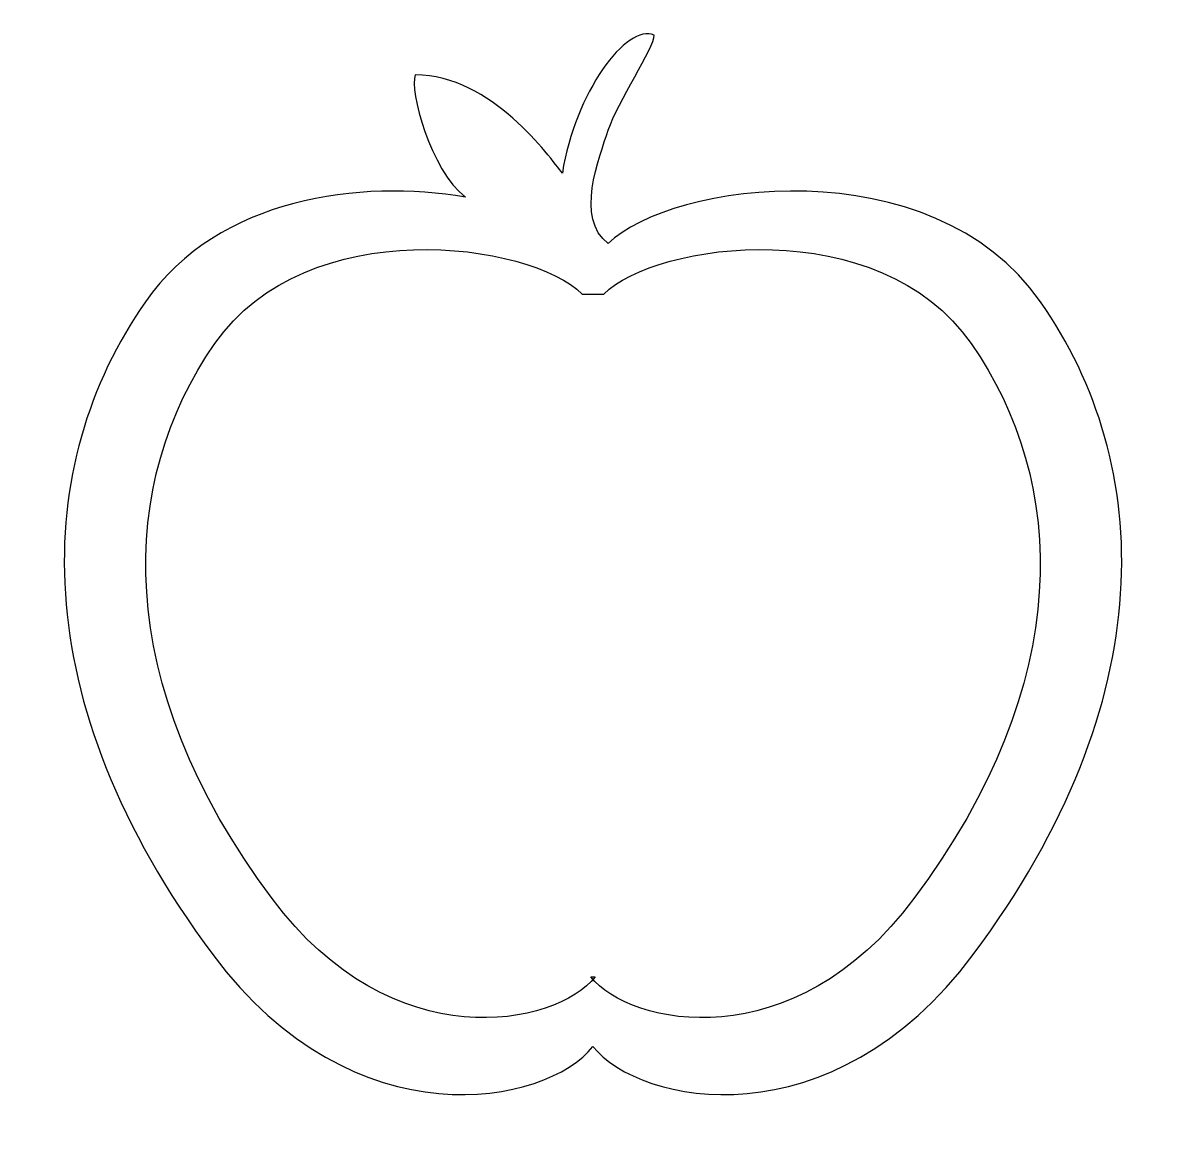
# Model space of a CAD drawing. Header units: centimetres. Extents: x -9.1 to 9.1, y -9.3 to 8.6.
import ezdxf

# ---------------------------------------------------------------- set-up
doc = ezdxf.new("R2010")
doc.units = ezdxf.units.CM
doc.header["$MEASUREMENT"] = 0
doc.layers.add('Camada 1', color=7, linetype='Continuous')

msp = doc.modelspace()

# ---------------------------------------------------------------- linework, layer by layer
at = {"layer": 'Camada 1'}
for points, knots in [([(0.24465, 5.11826), (1.22319, 6.0968), (5.4099, 6.6725), (7.14369, 4.18867), (7.14369, 4.18867), (8.95389, 1.59538), (9.10079, -2.1721), (6.06718, -6.23303), (6.06718, -6.23303), (3.8065, -9.25933), (0.73392, -8.63063), (-0.00001, -7.70089), (-0.00001, -7.70089), (-0.73391, -8.63066), (-3.80649, -9.25934), (-6.0672, -6.23303), (-6.0672, -6.23303), (-9.10075, -2.1721), (-8.95386, 1.59538), (-7.14366, 4.18867), (-7.14366, 4.18867), (-5.97711, 5.85986), (-3.70011, 6.14598), (-2.03699, 5.85639), (-2.03699, 5.85639), (-2.59309, 6.29266), (-2.93546, 7.56462), (-2.83773, 7.80928), (-2.83773, 7.80928), (-1.61456, 7.80928), (-0.68516, 6.48816), (-0.48929, 6.24353), (-0.48929, 6.24353), (-0.29342, 7.51588), (0.53803, 8.64113), (0.97854, 8.44547), (0.97854, 8.44547), (0.97854, 8.24978), (0.39135, 7.36917), (0.24464, 6.92867), (0.24464, 6.92867), (0.09793, 6.48817), (-0.29359, 5.50979), (0.24465, 5.11826)], [0, 0, 0, 0, 0.08333333, 0.08333333, 0.08333333, 0.08333333, 0.16666667, 0.16666667, 0.16666667, 0.16666667, 0.25, 0.25, 0.25, 0.25, 0.33333333, 0.33333333, 0.33333333, 0.33333333, 0.41666667, 0.41666667, 0.41666667, 0.41666667, 0.5, 0.5, 0.5, 0.5, 0.58333333, 0.58333333, 0.58333333, 0.58333333, 0.66666667, 0.66666667, 0.66666667, 0.66666667, 0.75, 0.75, 0.75, 0.75, 0.83333333, 0.83333333, 0.83333333, 0.83333333, 1, 1, 1, 1]), ([(-0.17146, 4.31059), (-1.00352, 5.14263), (-4.56286, 5.6321), (-6.03685, 3.52023), (-6.03685, 3.52023), (-7.57572, 1.31562), (-7.70055, -1.88735), (-5.12166, -5.33993), (-5.12166, -5.33993), (-3.1997, -7.91284), (-0.5876, -7.37825), (0.03647, -6.58771), (0.03647, -6.58771), (0.03647, -6.58771), (-0.0365, -6.5877), (-0.0365, -6.5877), (-0.0365, -6.5877), (0.58757, -7.37825), (3.1997, -7.91284), (5.12163, -5.33992), (5.12163, -5.33992), (7.70052, -1.88735), (7.57569, 1.31562), (6.03682, 3.52024), (6.03682, 3.52024), (4.56285, 5.63212), (1.00349, 5.14264), (0.17146, 4.3106), (0.17146, 4.3106), (0.17146, 4.3106), (-0.17146, 4.31059), (-0.17146, 4.31059)], [0, 0, 0, 0, 0.11111111, 0.11111111, 0.11111111, 0.11111111, 0.22222222, 0.22222222, 0.22222222, 0.22222222, 0.33333333, 0.33333333, 0.33333333, 0.33333333, 0.44444444, 0.44444444, 0.44444444, 0.44444444, 0.55555556, 0.55555556, 0.55555556, 0.55555556, 0.66666667, 0.66666667, 0.66666667, 0.66666667, 0.77777778, 0.77777778, 0.77777778, 0.77777778, 1, 1, 1, 1])]:
    msp.add_open_spline(points, degree=3, knots=knots, dxfattribs=at)

doc.saveas('drawing.dxf')
